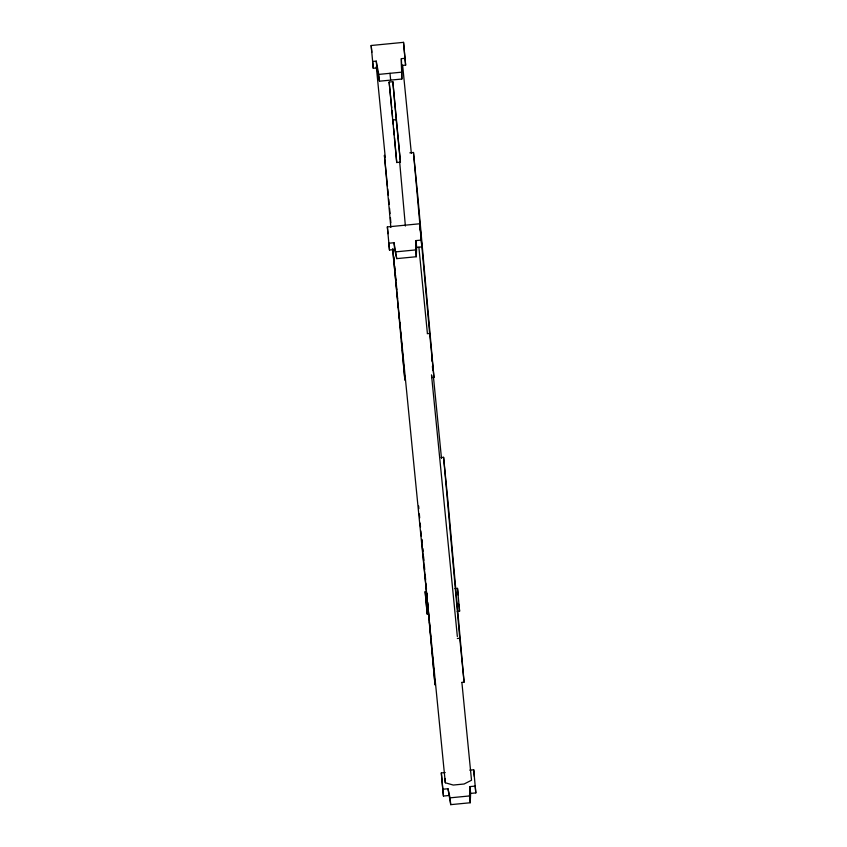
<?xml version="1.0" encoding="UTF-8"?>
<svg xmlns="http://www.w3.org/2000/svg" width="847" height="847" viewBox="0 0 847 847"><rect width="100%" height="100%" fill="white"/><g stroke="black" fill="none" stroke-linecap="round" stroke-linejoin="round"><path stroke-width="1.27" d="M401.849 79.025L401.351 58.676L404.961 58.327L403.532 42.35L371.166 45.505L373.262 68.279L376.894 67.919L379.467 81.196L401.849 79.025L401.351 58.676M416.248 256.736L415.57 249.929L416.004 240.59L421.203 240.082L419.741 223.767L387.354 226.922L389.482 250.034L394.691 249.537L396.756 258.631L416.248 256.736L416.671 247.388L416.004 240.59M470.201 802.755L469.534 795.947L469.958 786.598L475.167 786.101L475.834 792.898L470.636 793.406L470.201 802.755L450.72 804.65L447.978 788.748L442.769 789.245L443.447 796.053L448.645 795.545M373.262 68.279L372.595 61.471L376.227 61.122L378.789 74.398L401.171 72.217M402.018 65.473L405.639 65.124L403.532 42.35M389.144 82.064L392.839 81.704L400.43 162.169L396.735 162.529L389.144 82.064L391.685 107.834M392.532 120.009L396.227 119.649L392.839 81.704M409.842 152.841L413.474 152.481L417.815 196.356L433.96 377.328L431.536 377.561M396.756 258.631L394.014 242.729L388.815 243.237L389.482 250.034M416.671 247.388L421.87 246.89L421.203 240.082M396.089 251.834L415.57 249.929M427.206 333.686L429.62 333.443L413.474 152.481M441.181 457.539L443.595 457.306L447.936 501.18L464.082 682.153L461.668 682.386M454.903 588.623L457.496 588.369L458.174 595.166M456.512 604.567L458.926 604.335L459.593 611.142L457.189 611.375M457.327 638.5L459.752 638.267L443.595 457.306M442.769 789.245L441.319 772.93L445.204 772.559M469.82 770.156L473.706 769.785L474.384 776.583M447.978 788.748L450.053 797.842L469.534 795.947M392.553 248.827L445.321 782.776L453.261 785.053L464.114 784.004L471.514 780.235L461.901 682.576M404.961 58.327L405.639 65.124M419.741 223.767L420.419 230.575M429.62 333.443L433.96 377.328M459.752 638.267L464.082 682.153M402.621 65.113L411.335 153.233M431.61 358.397L431.864 361.023M432.394 366.285L432.775 370.234M433.304 375.486L441.488 458.343M418.884 247.26L427.333 332.744M431.494 374.829L457.348 636.552M469.958 786.598L470.636 793.406M396.227 119.649L400.43 162.169M389.98 73.297L390.658 80.094M391.939 110.406L392.585 116.854M392.839 119.427L393.347 124.583M378.789 74.398L379.467 81.196M450.053 797.842L450.72 804.65M376.227 61.122L376.894 67.919M394.014 242.729L394.691 249.537M376.301 66.68L385.269 157.426M387.471 186.287L384.411 155.308L390.848 227.43M387.735 188.87L388.371 195.318M371.166 45.505L371.833 52.302M387.354 226.922L388.032 233.719M441.319 772.93L443.447 796.053M457.496 588.369L459.593 611.142M473.706 769.785L475.834 792.898M399.646 161.766L405.385 226.022M393.696 128.511L394.279 135.054M394.511 137.669L396.735 162.529M444.94 778.499L445.321 782.776M422.039 539.423L422.272 542.038M422.854 548.602L423.087 551.217M423.553 556.468L423.902 560.396M424.379 565.648L424.728 569.576M425.194 574.827L425.66 580.068M426.009 584.007L426.486 589.247M426.835 593.186L427.301 598.427M427.65 602.365L428.116 607.606M428.476 611.545L429.058 618.098M429.408 622.037L429.874 627.278M430.223 631.216L430.7 636.457M431.049 640.396L431.515 645.636M431.864 649.575L435.03 684.979L421.679 540.121M418.64 506.03L418.873 508.655M419.339 513.896L419.689 517.835M420.154 523.075L420.504 527.014M420.864 530.942L421.33 536.193M388.752 199.193L389.218 204.434M389.567 208.373L390.043 213.613M390.393 217.552L390.859 222.793M393.199 249.018L393.432 251.644M393.897 256.885L394.247 260.823M394.723 266.064L395.073 270.002M395.538 275.243L396.004 280.495M396.354 284.423L396.83 289.674M397.179 293.602L397.645 298.853M398.111 304.094L398.461 308.033M398.937 313.274L399.403 318.525M399.752 322.453L400.218 327.704M400.567 331.632L401.044 336.884M401.393 340.812L401.859 346.063M402.209 349.991L404.898 380.155L392.839 249.727M425.797 598.321L425.13 591.513L427.227 614.297L425.797 598.321"/></g></svg>
